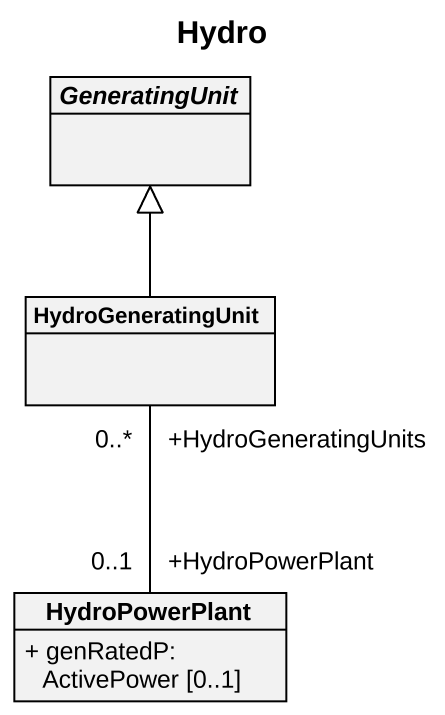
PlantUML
@startuml
title Hydro
hide circle
hide empty members
skinparam classAttributeIconSize 0
abstract class GeneratingUnit
class HydroGeneratingUnit
class HydroPowerPlant {
  + genRatedP: ActivePower [0..1]
}
HydroGeneratingUnit -up-|> GeneratingUnit
HydroPowerPlant "+HydroPowerPlant\n0..1" -up- "+HydroGeneratingUnits\n0..*" HydroGeneratingUnit
@enduml
